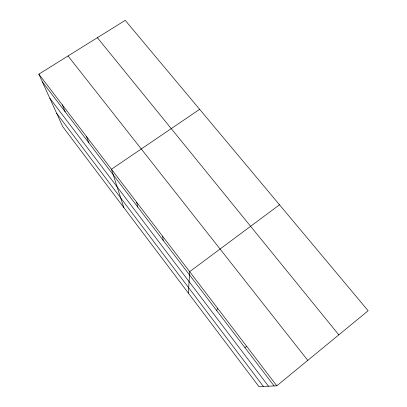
<?xml version="1.0" encoding="UTF-8"?>
<svg xmlns="http://www.w3.org/2000/svg" width="407" height="407" viewBox="0 0 407 407"><rect width="100%" height="100%" fill="white"/><g stroke="black" fill="none" stroke-linecap="round" stroke-linejoin="round"><path stroke-width="0.61" d="M188.38 293.126L189.662 271.662L279.512 204.787M216.677 310.572L217.643 308.313M276.806 385.811L368.147 310.75L125.229 20.35L38.853 74.135L62.719 126.623L258.964 386.65L276.806 385.811L38.853 74.135M244.877 347.568L246.673 346.337M199.649 109.315L111.457 169.231L123.784 207.534M97.38 37.693L338.812 334.854M68.02 55.973L307.768 360.363M42.364 81.858L274.12 385.938M49.807 98.224L268.493 386.202M56.69 113.36L263.38 386.441M62.23 104.757L65.222 111.844M86.416 136.431L88.848 142.847M136.615 202.187L137.82 207.102M162.668 236.309L163.197 240.4"/></g></svg>
